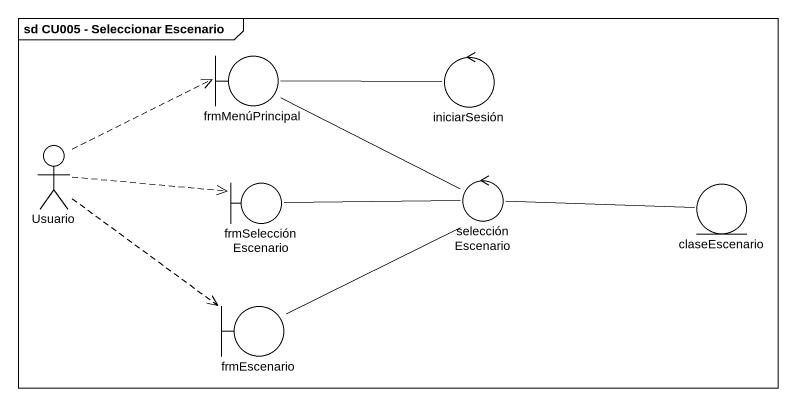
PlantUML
@startuml
mainframe sd CU005 - Seleccionar Escenario
boundary frmMenúPrincipal
control iniciarSesión
actor Usuario
boundary frmSelecciónEscenario
control selecciónEscenario
entity claseEscenario
boundary frmEscenario
frmMenúPrincipal -right- selecciónEscenario
iniciarSesión -left- frmMenúPrincipal
Usuario .right.> frmMenúPrincipal
Usuario .right.> frmSelecciónEscenario
Usuario ..> frmEscenario
selecciónEscenario -left- frmSelecciónEscenario
selecciónEscenario -right- claseEscenario
selecciónEscenario -left- frmEscenario
@enduml
